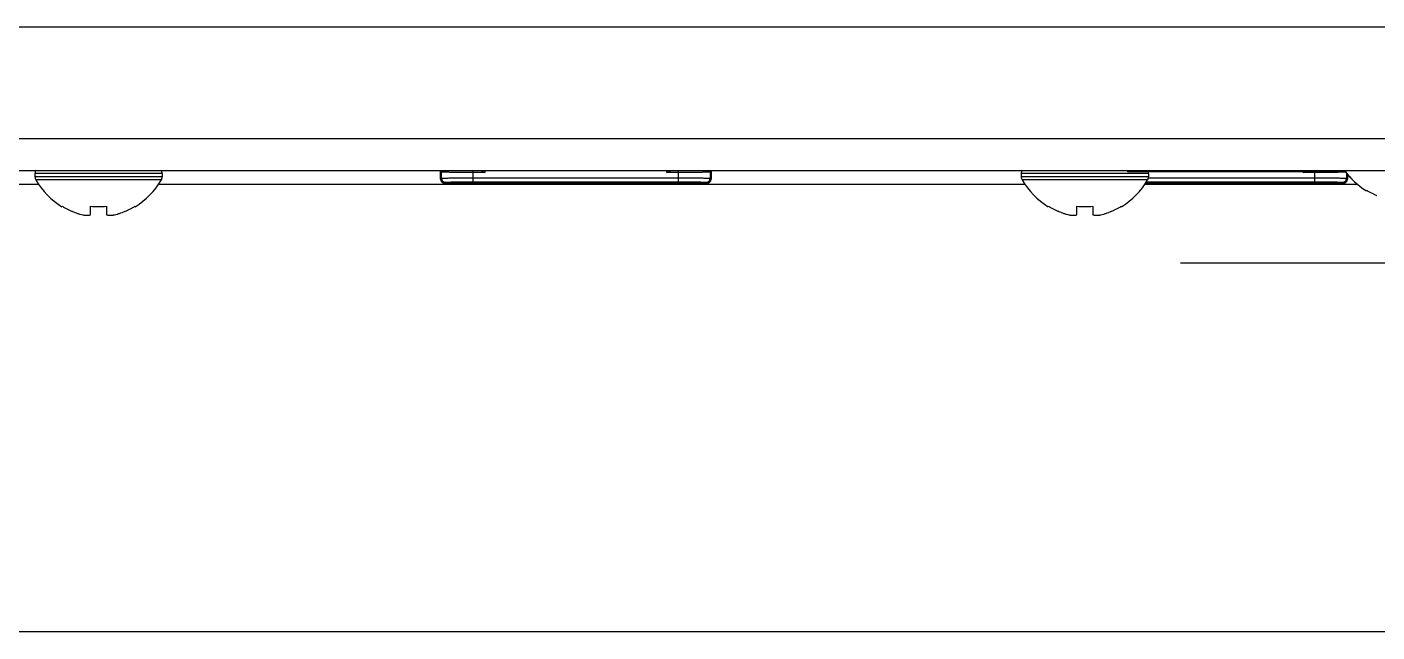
# Model space of a CAD drawing. Header units: millimetres. Extents: x -1686 to 4120, y -1850 to 2563.
# Drawn here: x 665.9 to 750.7, y 1642.7 to 1680.7 of the extents above; entities that cross this region are included whole.
import ezdxf

# ---------------------------------------------------------------- set-up
doc = ezdxf.new("R2010")
doc.units = ezdxf.units.MM
doc.header["$LTSCALE"] = 65.395
doc.layers.get('0').update_dxf_attribs({"linetype": 'CONTINUOUS'})
doc.layers.add('ASSI', color=7, linetype='CONTINUOUS')
doc.layers.add('GEOM', color=7, linetype='CONTINUOUS')

msp = doc.modelspace()

# ---------------------------------------------------------------- linework, layer by layer
at = {"linetype": 'Continuous'}
for p, q in [((691.932, 1671.552), (691.879, 1671.605)), ((691.879, 1671.105), (691.879, 1671.605)), ((691.879, 1671.105), (691.932, 1671.158)), ((691.932, 1671.158), (691.932, 1671.552)), ((693.932, 1670.938), (693.932, 1671.655)), ((694.649, 1671.522), (693.932, 1671.522)), ((693.932, 1671.188), (706.827, 1671.188)), ((693.932, 1670.938), (706.827, 1670.938)), ((694.649, 1671.655), (694.649, 1671.522)), ((706.109, 1671.522), (706.109, 1671.655)), ((706.827, 1671.522), (706.109, 1671.522)), ((706.827, 1670.938), (706.827, 1671.655)), ((708.879, 1671.605), (708.826, 1671.552)), ((708.826, 1671.552), (708.826, 1671.158)), ((708.826, 1671.158), (708.879, 1671.105)), ((708.879, 1671.605), (708.879, 1671.105)), ((736.241, 1670.938), (746.827, 1670.938)), ((736.373, 1671.188), (746.827, 1671.188)), ((746.109, 1671.522), (746.109, 1671.555)), ((746.109, 1671.522), (746.176, 1671.555)), ((746.827, 1671.522), (746.109, 1671.522)), ((746.827, 1670.938), (746.827, 1671.555)), ((748.826, 1671.511), (748.826, 1671.158)), ((748.826, 1671.158), (748.879, 1671.105)), ((748.879, 1671.438), (748.879, 1671.105)), ((692.129, 1670.855), (692.182, 1670.908)), ((708.629, 1670.855), (692.129, 1670.855)), ((708.576, 1670.908), (708.629, 1670.855)), ((748.629, 1670.855), (736.182, 1670.855)), ((748.576, 1670.908), (748.629, 1670.855)), ((750.079, 1670.377), (750.079, 1670.41)), ((668.079, 1669.377), (668.079, 1669.41)), ((669.879, 1668.86), (669.879, 1669.41)), ((670.879, 1669.41), (670.879, 1668.86)), ((672.679, 1669.41), (672.679, 1669.377)), ((730.079, 1669.377), (730.079, 1669.41)), ((731.879, 1668.86), (731.879, 1669.41)), ((732.879, 1669.41), (732.879, 1668.86)), ((734.679, 1669.41), (734.679, 1669.377))]:
    msp.add_line(p, q, dxfattribs=at)
at = {"color": 1}
msp.add_line((738.379, 1665.855), (838.379, 1665.855), dxfattribs=at)
at = {"linetype": 'Continuous'}
for centre, radius, start, end in [((670.578, 1673.475), 4.8, 210.30118, 238.62729), ((670.181, 1673.475), 4.8, 301.37271, 329.69882), ((692.13, 1671.605), 0.251, 168.35055, 179.96263), ((692.129, 1671.105), 0.25, 180.00184, 269.99816), ((692.182, 1671.158), 0.25, 180.02748, 269.97252), ((708.576, 1671.158), 0.25, 270.02748, 359.97252), ((708.629, 1671.105), 0.25, 270.00184, 359.99816), ((708.628, 1671.605), 0.251, 0.03737, 11.64945), ((732.578, 1673.475), 4.8, 210.30118, 238.62729), ((732.181, 1673.475), 4.8, 301.37271, 329.69882), ((748.576, 1671.158), 0.25, 270.02748, 359.97252), ((748.629, 1671.105), 0.25, 270.00184, 359.99816), ((752.578, 1674.475), 4.8, 216.29801, 238.62729), ((752.566, 1674.463), 4.755, 238.46592, 241.0313), ((752.564, 1674.459), 4.75, 241.03163, 241.99262), ((752.563, 1674.457), 4.747, 241.99259, 243.31875), ((752.561, 1674.453), 4.744, 243.3188, 244.45978), ((752.559, 1674.45), 4.74, 244.45979, 245.42782), ((752.557, 1674.445), 4.735, 245.4278, 246.68253), ((752.555, 1674.441), 4.73, 246.68262, 247.45262), ((670.566, 1673.463), 4.755, 238.46592, 241.0313), ((670.564, 1673.459), 4.75, 241.03163, 241.99262), ((670.563, 1673.457), 4.747, 241.99259, 243.31875), ((670.379, 1673.175), 3.798, 262.43512, 277.56488), ((670.196, 1673.457), 4.747, 296.68125, 298.00741), ((670.195, 1673.459), 4.75, 298.00738, 298.96837), ((670.193, 1673.463), 4.755, 298.9687, 301.53408), ((732.566, 1673.463), 4.755, 238.46592, 241.0313), ((732.564, 1673.459), 4.75, 241.03163, 241.99262), ((732.563, 1673.457), 4.747, 241.99259, 243.31875), ((732.379, 1673.175), 3.798, 262.43512, 277.56488), ((732.196, 1673.457), 4.747, 296.68125, 298.00741), ((732.195, 1673.459), 4.75, 298.00738, 298.96837), ((732.193, 1673.463), 4.755, 298.9687, 301.53408), ((670.561, 1673.453), 4.744, 243.3188, 244.45978), ((670.559, 1673.45), 4.74, 244.45979, 245.42782), ((670.557, 1673.445), 4.735, 245.4278, 246.68253), ((670.555, 1673.441), 4.73, 246.68262, 247.45262), ((670.553, 1673.434), 4.723, 247.45244, 248.99746), ((670.55, 1673.427), 4.715, 248.99775, 249.4819), ((670.546, 1673.416), 4.704, 249.48126, 251.53441), ((670.54, 1673.398), 4.684, 251.53495, 252.62273), ((670.535, 1673.383), 4.669, 252.62279, 253.60512), ((670.526, 1673.353), 4.637, 253.60363, 255.68242), ((669.633, 1670.85), 2.006, 262.72591, 264.7415), ((669.631, 1670.828), 1.985, 264.74422, 265.39912), ((669.63, 1670.816), 1.973, 265.39843, 266.78331), ((669.63, 1670.805), 1.962, 266.78409, 267.62352), ((669.63, 1670.799), 1.955, 267.62337, 268.84548), ((669.629, 1670.794), 1.951, 268.84587, 270.92582), ((669.629, 1670.797), 1.953, 270.92611, 271.99638), ((669.629, 1670.803), 1.96, 271.99641, 273.02279), ((669.629, 1670.813), 1.97, 273.0233, 274.28602), ((669.628, 1670.826), 1.982, 274.28565, 275.13722), ((669.626, 1670.849), 2.005, 275.14015, 277.27441), ((671.133, 1670.849), 2.005, 262.72561, 264.85983), ((671.131, 1670.826), 1.982, 264.86274, 265.71439), ((671.13, 1670.813), 1.97, 265.71404, 266.97664), ((671.13, 1670.803), 1.959, 266.97715, 268.00366), ((671.129, 1670.797), 1.954, 268.00369, 269.07382), ((671.129, 1670.794), 1.95, 269.07411, 270.19949), ((671.129, 1670.795), 1.951, 270.19954, 271.15407), ((671.129, 1670.799), 1.955, 271.15446, 272.37669), ((671.129, 1670.805), 1.962, 272.37652, 273.21587), ((671.128, 1670.816), 1.973, 273.21665, 274.6016), ((671.127, 1670.829), 1.985, 274.6009, 275.25576), ((671.125, 1670.85), 2.006, 275.2585, 277.27409), ((670.233, 1673.353), 4.637, 284.31758, 286.39637), ((670.224, 1673.383), 4.669, 286.39488, 287.37721), ((670.219, 1673.398), 4.684, 287.37727, 288.46505), ((670.213, 1673.416), 4.704, 288.46559, 290.51874), ((670.209, 1673.427), 4.715, 290.5181, 291.00225), ((670.206, 1673.434), 4.723, 291.00254, 292.54756), ((670.204, 1673.441), 4.73, 292.54738, 293.31738), ((670.202, 1673.445), 4.735, 293.31747, 294.5722), ((670.2, 1673.45), 4.74, 294.57218, 295.5402), ((670.198, 1673.453), 4.744, 295.54022, 296.6812), ((732.561, 1673.453), 4.744, 243.3188, 244.45978), ((732.559, 1673.45), 4.74, 244.45979, 245.42782), ((732.557, 1673.445), 4.735, 245.4278, 246.68253), ((732.555, 1673.441), 4.73, 246.68262, 247.45262), ((732.553, 1673.434), 4.723, 247.45244, 248.99746), ((732.55, 1673.427), 4.715, 248.99775, 249.4819), ((732.546, 1673.416), 4.704, 249.48126, 251.53441), ((732.54, 1673.398), 4.684, 251.53495, 252.62273), ((732.535, 1673.383), 4.669, 252.62279, 253.60512), ((732.526, 1673.353), 4.637, 253.60363, 255.68242), ((731.633, 1670.85), 2.006, 262.72591, 264.7415), ((731.631, 1670.828), 1.985, 264.74422, 265.39912), ((731.63, 1670.816), 1.973, 265.39843, 266.78331), ((731.63, 1670.805), 1.962, 266.78409, 267.62352), ((731.63, 1670.799), 1.955, 267.62337, 268.84548), ((731.629, 1670.794), 1.951, 268.84587, 270.92582), ((731.629, 1670.797), 1.953, 270.92611, 271.99638), ((731.629, 1670.803), 1.96, 271.99641, 273.02279), ((731.629, 1670.813), 1.97, 273.0233, 274.28602), ((731.628, 1670.826), 1.982, 274.28565, 275.13722), ((731.626, 1670.849), 2.005, 275.14015, 277.27441), ((733.133, 1670.849), 2.005, 262.72561, 264.85983), ((733.131, 1670.826), 1.982, 264.86274, 265.71439), ((733.13, 1670.813), 1.97, 265.71404, 266.97664), ((733.13, 1670.803), 1.959, 266.97715, 268.00366), ((733.129, 1670.797), 1.954, 268.00369, 269.07382), ((733.129, 1670.794), 1.95, 269.07411, 270.19949), ((733.129, 1670.795), 1.951, 270.19954, 271.15407), ((733.129, 1670.799), 1.955, 271.15446, 272.37669), ((733.129, 1670.805), 1.962, 272.37652, 273.21587), ((733.128, 1670.816), 1.973, 273.21665, 274.6016), ((733.127, 1670.829), 1.985, 274.6009, 275.25576), ((733.125, 1670.85), 2.006, 275.2585, 277.27409), ((732.233, 1673.353), 4.637, 284.31758, 286.39637), ((732.224, 1673.383), 4.669, 286.39488, 287.37721), ((732.219, 1673.398), 4.684, 287.37727, 288.46505), ((732.213, 1673.416), 4.704, 288.46559, 290.51874), ((732.209, 1673.427), 4.715, 290.5181, 291.00225), ((732.206, 1673.434), 4.723, 291.00254, 292.54756), ((732.204, 1673.441), 4.73, 292.54738, 293.31738), ((732.202, 1673.445), 4.735, 293.31747, 294.5722), ((732.2, 1673.45), 4.74, 294.57218, 295.5402), ((732.198, 1673.453), 4.744, 295.54022, 296.6812)]:
    msp.add_arc(centre, radius, start, end, dxfattribs=at)
for points in [[(691.932, 1671.552), (691.932, 1671.588), (691.94, 1671.624), (691.955, 1671.657)], [(708.826, 1671.552), (708.826, 1671.588), (708.818, 1671.624), (708.804, 1671.657)]]:
    msp.add_open_spline(points, degree=3, dxfattribs=at)
for points, knots in [([(693.932, 1671.522), (693.803, 1671.522), (693.551, 1671.523), (693.184, 1671.524), (692.846, 1671.527), (692.587, 1671.53), (692.403, 1671.533), (692.287, 1671.536), (692.185, 1671.538), (692.1, 1671.541), (692.033, 1671.543), (691.987, 1671.546), (691.96, 1671.548), (691.947, 1671.549), (691.938, 1671.551), (691.933, 1671.552), (691.932, 1671.552)], [0, 0, 0, 0, 0.192908, 0.378569, 0.550004, 0.70077, 0.766593, 0.825205, 0.876043, 0.918642, 0.952592, 0.977591, 0.986654, 0.993405, 0.997842, 1, 1, 1, 1]), ([(691.932, 1671.158), (691.933, 1671.159), (691.938, 1671.16), (691.947, 1671.162), (691.96, 1671.163), (691.987, 1671.165), (692.033, 1671.168), (692.1, 1671.17), (692.185, 1671.173), (692.287, 1671.175), (692.403, 1671.178), (692.587, 1671.181), (692.846, 1671.184), (693.184, 1671.186), (693.551, 1671.188), (693.803, 1671.188), (693.932, 1671.188)], [0, 0, 0, 0, 0.002158, 0.006595, 0.013346, 0.022409, 0.047408, 0.081358, 0.123957, 0.174795, 0.233407, 0.29923, 0.449996, 0.621431, 0.807092, 1, 1, 1, 1]), ([(692.182, 1670.908), (692.183, 1670.909), (692.187, 1670.91), (692.195, 1670.912), (692.207, 1670.913), (692.23, 1670.915), (692.27, 1670.918), (692.329, 1670.92), (692.404, 1670.923), (692.492, 1670.925), (692.594, 1670.928), (692.755, 1670.931), (692.981, 1670.934), (693.278, 1670.936), (693.599, 1670.938), (693.82, 1670.938), (693.932, 1670.938)], [0, 0, 0, 0, 0.002198, 0.006652, 0.013413, 0.022483, 0.047491, 0.081445, 0.124045, 0.174879, 0.233487, 0.299304, 0.450055, 0.621472, 0.807112, 1, 1, 1, 1]), ([(694.375, 1671.656), (694.397, 1671.645), (694.49, 1671.602), (694.581, 1671.557), (694.649, 1671.522)], [0, 0, 0, 0, 0.24646, 1, 1, 1, 1]), ([(706.109, 1671.522), (706.132, 1671.534), (706.223, 1671.579), (706.315, 1671.624), (706.384, 1671.656)], [0, 0, 0, 0, 0.252493, 1, 1, 1, 1]), ([(708.826, 1671.552), (708.825, 1671.552), (708.821, 1671.551), (708.812, 1671.549), (708.799, 1671.548), (708.772, 1671.546), (708.726, 1671.543), (708.659, 1671.541), (708.574, 1671.538), (708.472, 1671.536), (708.355, 1671.533), (708.172, 1671.53), (707.913, 1671.527), (707.575, 1671.524), (707.208, 1671.523), (706.955, 1671.522), (706.827, 1671.522)], [0, 0, 0, 0, 0.002158, 0.006595, 0.013346, 0.022409, 0.047408, 0.081358, 0.123957, 0.174795, 0.233407, 0.29923, 0.449996, 0.621431, 0.807092, 1, 1, 1, 1]), ([(706.827, 1671.188), (706.955, 1671.188), (707.208, 1671.188), (707.575, 1671.186), (707.913, 1671.184), (708.172, 1671.181), (708.355, 1671.178), (708.472, 1671.175), (708.574, 1671.173), (708.659, 1671.17), (708.726, 1671.168), (708.772, 1671.165), (708.799, 1671.163), (708.812, 1671.162), (708.821, 1671.16), (708.825, 1671.159), (708.826, 1671.158)], [0, 0, 0, 0, 0.192908, 0.378569, 0.550004, 0.70077, 0.766593, 0.825205, 0.876043, 0.918642, 0.952592, 0.977591, 0.986654, 0.993405, 0.997842, 1, 1, 1, 1]), ([(706.827, 1670.938), (706.939, 1670.938), (707.16, 1670.938), (707.481, 1670.936), (707.777, 1670.934), (708.004, 1670.931), (708.164, 1670.928), (708.267, 1670.925), (708.355, 1670.923), (708.43, 1670.92), (708.489, 1670.918), (708.528, 1670.915), (708.552, 1670.913), (708.564, 1670.912), (708.572, 1670.91), (708.576, 1670.909), (708.576, 1670.908)], [0, 0, 0, 0, 0.192888, 0.378528, 0.549945, 0.700696, 0.766513, 0.825121, 0.875955, 0.918555, 0.952509, 0.977517, 0.986587, 0.993348, 0.997802, 1, 1, 1, 1]), ([(748.808, 1671.549), (748.781, 1671.546), (748.706, 1671.542), (748.566, 1671.538), (748.371, 1671.533), (748.018, 1671.528), (747.498, 1671.524), (747.06, 1671.522), (746.827, 1671.522)], [0, 0, 0, 0, 0.040904, 0.112416, 0.212276, 0.337303, 0.646216, 1, 1, 1, 1]), ([(746.827, 1671.188), (746.955, 1671.188), (747.208, 1671.188), (747.575, 1671.186), (747.913, 1671.184), (748.172, 1671.181), (748.355, 1671.178), (748.472, 1671.175), (748.574, 1671.173), (748.659, 1671.17), (748.726, 1671.168), (748.772, 1671.165), (748.799, 1671.163), (748.812, 1671.162), (748.821, 1671.16), (748.825, 1671.159), (748.826, 1671.158)], [0, 0, 0, 0, 0.192908, 0.378569, 0.550004, 0.70077, 0.766593, 0.825205, 0.876043, 0.918642, 0.952592, 0.977591, 0.986654, 0.993405, 0.997842, 1, 1, 1, 1]), ([(746.827, 1670.938), (746.939, 1670.938), (747.16, 1670.938), (747.481, 1670.936), (747.777, 1670.934), (748.004, 1670.931), (748.164, 1670.928), (748.267, 1670.925), (748.355, 1670.923), (748.43, 1670.92), (748.489, 1670.918), (748.528, 1670.915), (748.552, 1670.913), (748.564, 1670.912), (748.572, 1670.91), (748.576, 1670.909), (748.576, 1670.908)], [0, 0, 0, 0, 0.192888, 0.378528, 0.549945, 0.700696, 0.766513, 0.825121, 0.875955, 0.918555, 0.952509, 0.977517, 0.986587, 0.993348, 0.997802, 1, 1, 1, 1])]:
    msp.add_open_spline(points, degree=3, knots=knots, dxfattribs=at)
at = {"layer": 'ASSI', "linetype": 'Continuous'}
for p, q in [((674.379, 1671.455), (666.379, 1671.455)), ((666.379, 1671.455), (666.379, 1671.255)), ((674.379, 1671.255), (666.379, 1671.255)), ((674.325, 1671.054), (666.434, 1671.054)), ((674.379, 1671.455), (674.379, 1671.255)), ((736.379, 1671.455), (728.379, 1671.455)), ((728.379, 1671.455), (728.379, 1671.255)), ((736.379, 1671.255), (728.379, 1671.255)), ((736.325, 1671.054), (728.434, 1671.054)), ((736.379, 1671.455), (736.379, 1671.255))]:
    msp.add_line(p, q, dxfattribs=at)
for centre, radius, start, end in [((666.779, 1671.455), 0.4, 149.36365, 180), ((666.779, 1671.255), 0.4, 180, 210.30118), ((670.578, 1673.475), 4.8, 210.30118, 238.62729), ((670.181, 1673.475), 4.8, 301.37271, 329.69882), ((673.979, 1671.455), 0.4, 0, 30.63635), ((673.979, 1671.255), 0.4, 329.69882, 0), ((728.779, 1671.455), 0.4, 149.36365, 180), ((728.779, 1671.255), 0.4, 180, 210.30118), ((732.578, 1673.475), 4.8, 210.30118, 238.62729), ((732.181, 1673.475), 4.8, 301.37271, 329.69882), ((735.979, 1671.255), 0.4, 329.69882, 0), ((735.979, 1671.455), 0.4, 0, 15), ((752.578, 1674.475), 4.8, 216.17515, 238.62729)]:
    msp.add_arc(centre, radius, start, end, dxfattribs=at)
at = {"layer": 'GEOM', "linetype": 'Continuous'}
for p, q in [((825.379, 1680.655), (25.379, 1680.655)), ((20.379, 1673.655), (830.379, 1673.655)), ((18.182, 1671.655), (832.577, 1671.655)), ((735.064, 1671.655), (735.064, 1671.555)), ((748.794, 1671.555), (735.064, 1671.555)), ((665.379, 1670.793), (666.623, 1670.793)), ((674.136, 1670.793), (728.623, 1670.793)), ((736.136, 1670.793), (749.523, 1670.793)), ((754.264, 1642.674), (216.057, 1642.674))]:
    msp.add_line(p, q, dxfattribs=at)

doc.saveas('drawing.dxf')
